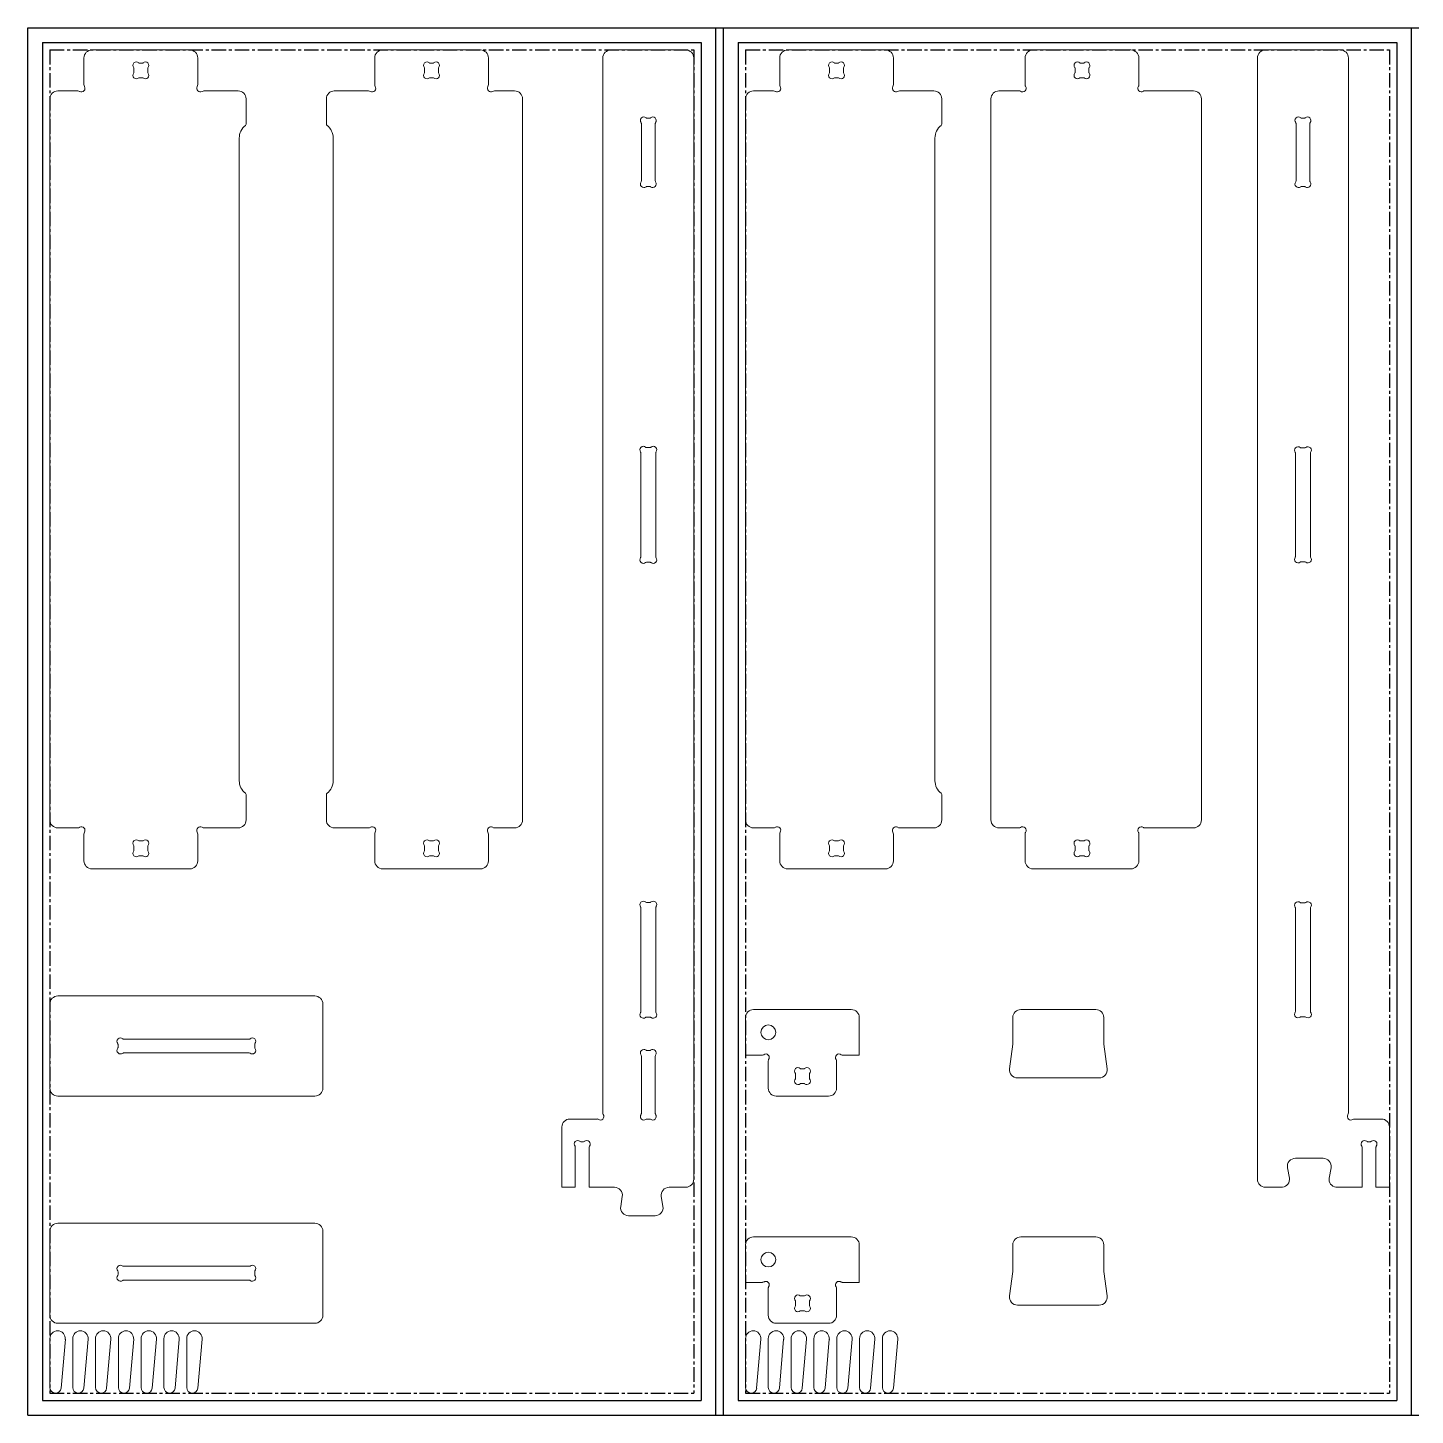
# Model space of a CAD drawing. Header units: millimetres. Extents: x 0 to 2440, y 0 to 1220.
# Drawn here: x 0 to 1220, y 0 to 1220 of the extents above; entities that cross this region are included whole.
import ezdxf

# ---------------------------------------------------------------- set-up
doc = ezdxf.new("R2010")
doc.units = ezdxf.units.MM
doc.linetypes.add('CENTERX2', pattern=[20.32, 12.7, -2.54, 2.54, -2.54])

msp = doc.modelspace()

# ---------------------------------------------------------------- linework, layer by layer
at = {"color": 7, "linetype": 'Continuous'}
for p, q in [((-0.1, 0), (-0.1, 1220)), ((-0.1, 1220), (605.1, 1220)), ((605.1, 0), (605.1, 1220)), ((611.6, 0), (611.6, 1220)), ((611.6, 1220), (1216.7, 1220)), ((1216.7, 0), (1216.7, 1220)), ((12.9, 1207), (592.1, 1207)), ((12.9, 1207), (12.9, 13)), ((592.1, 1207), (592.1, 13)), ((624.6, 1207), (1203.7, 1207)), ((624.6, 1207), (624.6, 13)), ((1203.7, 1207), (1203.7, 13)), ((12.9, 13), (592.1, 13)), ((624.6, 13), (1203.7, 13)), ((-0.1, 0), (12.9, 0)), ((12.9, 0), (592.1, 0)), ((592.1, 0), (605.1, 0)), ((611.6, 0), (624.6, 0)), ((624.6, 0), (1203.7, 0)), ((1203.7, 0), (1216.7, 0))]:
    msp.add_line(p, q, dxfattribs=at)
at = {"color": 7, "linetype": 'Continuous', "lineweight": 15}
for p, q in [((-0.1, 1220), (-0.1, 0)), ((605.1, 1220), (-0.1, 1220)), ((605.1, 0), (605.1, 1220)), ((611.6, 1220), (611.6, 0)), ((1216.7, 1220), (611.6, 1220)), ((1216.7, 0), (1216.7, 1220)), ((592.1, 1207), (12.9, 1207)), ((12.9, 1207), (12.9, 13)), ((142.4, 1200.5), (56.4, 1200.5)), ((312, 1200.5), (398, 1200.5)), ((578.6, 1200.5), (512.6, 1200.5)), ((592.1, 13), (592.1, 1207)), ((624.6, 1207), (624.6, 13)), ((1203.7, 1207), (624.6, 1207)), ((754.1, 1200.5), (668.1, 1200.5)), ((883.9, 1200.5), (969.9, 1200.5)), ((1088.2, 1200.5), (1154.2, 1200.5)), ((1203.7, 13), (1203.7, 1207)), ((49.4, 1193.5), (49.4, 1170)), ((93.3, 1184.5), (93.3, 1180.6)), ((101, 1189), (97.9, 1189)), ((105.5, 1180.6), (105.5, 1184.5)), ((149.4, 1170), (149.4, 1193.5)), ((305, 1170), (305, 1193.5)), ((348.9, 1180.6), (348.9, 1184.5)), ((353.5, 1189), (356.5, 1189)), ((361.1, 1184.5), (361.1, 1180.6)), ((405, 1193.5), (405, 1170)), ((505.6, 265.5), (505.6, 1193.5)), ((585.6, 207.5), (585.6, 1193.5)), ((661.1, 1193.5), (661.1, 1170)), ((705, 1184.5), (705, 1180.6)), ((712.6, 1189), (709.5, 1189)), ((717.2, 1180.6), (717.2, 1184.5)), ((761.1, 1170), (761.1, 1193.5)), ((876.9, 1169.5), (876.9, 1193.5)), ((920.8, 1180.6), (920.8, 1184.5)), ((925.4, 1189), (928.4, 1189)), ((933, 1184.5), (933, 1180.6)), ((976.9, 1193.5), (976.9, 1169.5)), ((1081.2, 207.5), (1081.2, 1193.5)), ((1161.2, 266), (1161.2, 1193.5)), ((97.9, 1176), (101, 1176)), ((356.5, 1176), (353.5, 1176)), ((709.5, 1176), (712.6, 1176)), ((928.4, 1176), (925.4, 1176)), ((44, 1164.5), (26.4, 1164.5)), ((184.9, 1164.5), (154.9, 1164.5)), ((269.5, 1164.5), (299.6, 1164.5)), ((410.4, 1164.5), (428, 1164.5)), ((655.6, 1164.5), (638.1, 1164.5)), ((796.6, 1164.5), (766.5, 1164.5)), ((853.9, 1164.5), (871.9, 1164.5)), ((981.8, 1164.5), (1024.9, 1164.5)), ((19.4, 1157.5), (19.4, 523.5)), ((191.9, 1135.3), (191.9, 1157.5)), ((262.5, 1135.3), (262.5, 1157.5)), ((435, 523.5), (435, 1157.5)), ((631.1, 1157.5), (631.1, 523.5)), ((803.6, 1135.3), (803.6, 1157.5)), ((846.9, 1157.5), (846.9, 523.5)), ((1031.9, 523.5), (1031.9, 1157.5)), ((539.5, 1085.3), (539.5, 1135.8)), ((544.3, 1140.6), (546.8, 1140.6)), ((551.7, 1135.8), (551.7, 1085.3)), ((1115.1, 1135.8), (1115.1, 1085.3)), ((1122.5, 1140.6), (1119.9, 1140.6)), ((1127.3, 1085.3), (1127.3, 1135.8)), ((185.9, 558), (185.9, 1123.1)), ((268.5, 1123.1), (268.5, 558)), ((797.6, 558), (797.6, 1123.1)), ((546.8, 1080.4), (544.3, 1080.4)), ((1119.9, 1080.4), (1122.5, 1080.4)), ((539.1, 754.9), (539.1, 846.2)), ((543.9, 851), (547.2, 851)), ((552.1, 846.2), (552.1, 754.9)), ((1114.7, 845.8), (1114.7, 755.3)), ((1122.9, 850.6), (1119.5, 850.6)), ((1127.7, 755.3), (1127.7, 845.8)), ((547.2, 750), (543.9, 750)), ((1119.5, 750.4), (1122.9, 750.4)), ((191.9, 545.8), (191.9, 523.5)), ((262.5, 545.8), (262.5, 523.5)), ((803.6, 545.8), (803.6, 523.5)), ((44, 516.5), (26.4, 516.5)), ((184.9, 516.5), (154.9, 516.5)), ((269.5, 516.5), (299.6, 516.5)), ((410.4, 516.5), (428, 516.5)), ((655.6, 516.5), (638.1, 516.5)), ((796.6, 516.5), (766.5, 516.5)), ((853.9, 516.5), (871.9, 516.5)), ((981.8, 516.5), (1024.9, 516.5)), ((49.4, 487.5), (49.4, 511.1)), ((93.3, 496.6), (93.3, 500.5)), ((97.9, 505), (101, 505)), ((105.5, 500.5), (105.5, 496.6)), ((149.4, 511.1), (149.4, 487.5)), ((305, 511.1), (305, 487.5)), ((348.9, 500.5), (348.9, 496.6)), ((356.5, 505), (353.5, 505)), ((361.1, 496.6), (361.1, 500.5)), ((405, 487.5), (405, 511.1)), ((661.1, 487.5), (661.1, 511.1)), ((705, 496.6), (705, 500.5)), ((709.5, 505), (712.6, 505)), ((717.2, 500.5), (717.2, 496.6)), ((761.1, 511.1), (761.1, 487.5)), ((876.9, 511.6), (876.9, 487.5)), ((920.8, 500.5), (920.8, 496.6)), ((928.4, 505), (925.4, 505)), ((933, 496.6), (933, 500.5)), ((976.9, 487.5), (976.9, 511.6)), ((101, 492), (97.9, 492)), ((353.5, 492), (356.5, 492)), ((712.6, 492), (709.5, 492)), ((925.4, 492), (928.4, 492)), ((142.4, 480.5), (56.4, 480.5)), ((312, 480.5), (398, 480.5)), ((754.1, 480.5), (668.1, 480.5)), ((883.9, 480.5), (969.9, 480.5)), ((539.1, 354.9), (539.1, 446.2)), ((543.9, 451), (547.2, 451)), ((552.1, 446.2), (552.1, 354.9)), ((1114.7, 445.8), (1114.7, 355.3)), ((1122.9, 450.6), (1119.5, 450.6)), ((1127.7, 355.3), (1127.7, 445.8)), ((252.4, 368.7), (26.4, 368.7)), ((19.4, 361.7), (19.4, 287.7)), ((259.4, 287.7), (259.4, 361.7)), ((724.1, 356.7), (638.1, 356.7)), ((939.1, 356.7), (873.1, 356.7)), ((547.2, 350), (543.9, 350)), ((631.1, 349.7), (631.1, 316.7)), ((731.1, 316.7), (731.1, 349.7)), ((866.1, 349.7), (866.1, 327.2)), ((946.1, 349.7), (946.1, 327.2)), ((1119.5, 350.4), (1122.9, 350.4)), ((194.7, 330.8), (84.2, 330.8)), ((79.3, 326), (79.3, 323.5)), ((84.2, 318.6), (194.7, 318.6)), ((199.5, 323.5), (199.5, 326)), ((544.3, 320.7), (546.8, 320.7)), ((866.1, 326.3), (863.2, 304.7)), ((946.2, 326.3), (949.1, 304.7)), ((539.5, 265.4), (539.5, 315.9)), ((551.7, 315.9), (551.7, 265.4)), ((631.1, 316.7), (646.1, 316.7)), ((651.1, 311.8), (651.1, 287.7)), ((711.1, 287.7), (711.1, 311.8)), ((716, 316.7), (731.1, 316.7)), ((675, 300.2), (675, 296.3)), ((682.6, 304.7), (679.5, 304.7)), ((687.2, 296.3), (687.2, 300.2)), ((870.1, 296.7), (942.1, 296.7)), ((26.4, 280.7), (252.4, 280.7)), ((658.1, 280.7), (704.1, 280.7)), ((679.5, 291.7), (682.6, 291.7)), ((500.6, 260.5), (476.6, 260.5)), ((546.8, 260.5), (544.3, 260.5)), ((1166.6, 260.5), (1190.2, 260.5)), ((469.6, 253.5), (469.6, 200.5)), ((1197.2, 253.5), (1197.2, 200.5)), ((481.4, 200.5), (481.4, 235.8)), ((486.2, 240.6), (488.7, 240.6)), ((493.6, 235.8), (493.6, 200.5)), ((1173.2, 235.8), (1173.2, 200.5)), ((1180.6, 240.6), (1178, 240.6)), ((1185.4, 200.5), (1185.4, 235.8)), ((1114.6, 226), (1138.9, 226)), ((1107.7, 217.7), (1109.3, 208.6)), ((1145.9, 217.7), (1144.3, 208.6)), ((481.4, 200.5), (469.6, 200.5)), ((515.8, 200.5), (493.6, 200.5)), ((578.6, 200.5), (563.9, 200.5)), ((1088.2, 200.5), (1103.3, 200.5)), ((1150.2, 200.5), (1173.2, 200.5)), ((1185.4, 200.5), (1197.2, 200.5)), ((522.7, 192.4), (521.3, 183.7)), ((557, 192.3), (558.5, 183.8)), ((551.6, 175.5), (528.2, 175.5)), ((19.4, 161.9), (19.4, 87.9)), ((252.4, 168.9), (26.4, 168.9)), ((259.4, 87.9), (259.4, 161.9)), ((631.1, 149.9), (631.1, 116.9)), ((724.1, 156.9), (638.1, 156.9)), ((731.1, 116.9), (731.1, 149.9)), ((866.1, 149.9), (866.1, 127.4)), ((939.1, 156.9), (873.1, 156.9)), ((946.1, 149.9), (946.1, 127.4)), ((79.3, 126.2), (79.3, 123.7)), ((194.7, 131), (84.2, 131)), ((199.5, 123.7), (199.5, 126.2)), ((866.1, 126.5), (863.2, 104.9)), ((946.2, 126.5), (949.1, 104.9)), ((84.2, 118.8), (194.7, 118.8)), ((631.1, 116.9), (646.1, 116.9)), ((651.1, 112), (651.1, 87.9)), ((711.1, 87.9), (711.1, 112)), ((716, 116.9), (731.1, 116.9)), ((675, 100.4), (675, 96.5)), ((682.6, 104.9), (679.5, 104.9)), ((687.2, 96.5), (687.2, 100.4)), ((679.5, 91.9), (682.6, 91.9)), ((870.1, 96.9), (942.1, 96.9)), ((26.4, 80.9), (252.4, 80.9)), ((658.1, 80.9), (704.1, 80.9)), ((19.4, 67.4), (19.4, 24.4)), ((29.2, 24), (33, 66.8)), ((39.5, 67.4), (39.5, 24.4)), ((49.3, 24), (53, 66.8)), ((59.5, 67.4), (59.5, 24.4)), ((69.3, 24), (73.1, 66.8)), ((79.6, 67.4), (79.6, 24.4)), ((89.4, 24), (93.1, 66.8)), ((99.6, 67.4), (99.6, 24.4)), ((109.4, 24), (113.2, 66.8)), ((119.7, 67.4), (119.7, 24.4)), ((129.5, 24), (133.2, 66.8)), ((139.7, 67.4), (139.7, 24.4)), ((149.5, 24), (153.3, 66.8)), ((631.1, 67.4), (631.1, 24.4)), ((640.8, 24), (644.6, 66.8)), ((651.1, 67.4), (651.1, 24.4)), ((660.9, 24), (664.6, 66.8)), ((671.2, 67.4), (671.2, 24.4)), ((680.9, 24), (684.7, 66.8)), ((691.2, 67.4), (691.2, 24.4)), ((701, 24), (704.7, 66.8)), ((711.3, 67.4), (711.3, 24.4)), ((721, 24), (724.8, 66.8)), ((731.3, 67.4), (731.3, 24.4)), ((741.1, 24), (744.8, 66.8)), ((751.4, 67.4), (751.4, 24.4)), ((761.1, 24), (764.9, 66.8)), ((12.9, 13), (592.1, 13)), ((624.6, 13), (1203.7, 13)), ((-0.1, 0), (605.1, 0)), ((611.6, 0), (1216.7, 0))]:
    msp.add_line(p, q, dxfattribs=at)
at = {"color": 7, "linetype": 'CENTERX2'}
for p, q in [((605.1, 1220), (611.6, 1220)), ((1216.7, 1220), (1223.2, 1220)), ((19.4, 1200.5), (585.6, 1200.5)), ((19.4, 1200.5), (19.4, 19.5)), ((585.6, 1200.5), (585.6, 19.5)), ((631.1, 1200.5), (1197.2, 1200.5)), ((631.1, 1200.5), (631.1, 19.5)), ((1197.2, 1200.5), (1197.2, 19.5)), ((19.4, 19.5), (585.6, 19.5)), ((631.1, 19.5), (1197.2, 19.5)), ((605.1, 0), (611.6, 0)), ((1216.7, 0), (1223.2, 0))]:
    msp.add_line(p, q, dxfattribs=at)
at = {"color": 7, "linetype": 'Continuous', "lineweight": 15}
for centre in [(651.1, 336.7), (651.1, 136.9)]:
    msp.add_circle(centre, 6.5, dxfattribs=at)
for centre, radius, start, end in [((56.4, 1193.5), 7, 90, 180), ((142.4, 1193.5), 7, 0, 90), ((312, 1193.5), 7, 90, 180), ((398, 1193.5), 7, 0, 90), ((512.6, 1193.5), 7, 90, 180), ((578.6, 1193.5), 7, 0, 90), ((668.1, 1193.5), 7, 90, 180), ((754.1, 1193.5), 7, 0, 90), ((883.9, 1193.5), 7, 90, 180), ((969.9, 1193.5), 7, 0, 90), ((1088.2, 1193.5), 7, 90, 180), ((1154.2, 1193.5), 7, 0, 90), ((95.5, 1186.9), 3.1, 48.399, 221.601), ((92.8, 1184.5), 0.5, 0, 41.601), ((97.9, 1189.5), 0.5, 228.399, 270), ((101, 1189.5), 0.5, 270, 311.601), ((103.3, 1186.9), 3.1, 318.399, 131.601), ((106, 1184.5), 0.5, 138.399, 180), ((351.1, 1186.9), 3.1, 48.399, 221.601), ((348.4, 1184.5), 0.5, 0, 41.601), ((353.5, 1189.5), 0.5, 228.399, 270), ((356.5, 1189.5), 0.5, 270, 311.601), ((358.9, 1186.9), 3.1, 318.399, 131.601), ((361.6, 1184.5), 0.5, 138.399, 180), ((707.2, 1186.9), 3.1, 48.399, 221.601), ((704.5, 1184.5), 0.5, 0, 41.601), ((709.5, 1189.5), 0.5, 228.399, 270), ((712.6, 1189.5), 0.5, 270, 311.601), ((715, 1186.9), 3.1, 318.399, 131.601), ((717.7, 1184.5), 0.5, 138.399, 180), ((923, 1186.9), 3.1, 48.399, 221.601), ((920.3, 1184.5), 0.5, 0, 41.601), ((925.4, 1189.5), 0.5, 228.399, 270), ((928.4, 1189.5), 0.5, 270, 311.601), ((930.8, 1186.9), 3.1, 318.399, 131.601), ((933.5, 1184.5), 0.5, 138.399, 180), ((95.5, 1178.2), 3.1, 138.399, 311.601), ((92.8, 1180.6), 0.5, 318.399, 0), ((97.9, 1175.5), 0.5, 90, 131.601), ((101, 1175.5), 0.5, 48.399, 90), ((103.3, 1178.2), 3.1, 228.399, 41.601), ((106, 1180.6), 0.5, 180, 221.601), ((351.1, 1178.2), 3.1, 138.399, 311.601), ((348.4, 1180.6), 0.5, 318.399, 0), ((353.5, 1175.5), 0.5, 90, 131.601), ((356.5, 1175.5), 0.5, 48.399, 90), ((358.9, 1178.2), 3.1, 228.399, 41.601), ((361.6, 1180.6), 0.5, 180, 221.601), ((707.2, 1178.2), 3.1, 138.399, 311.601), ((704.5, 1180.6), 0.5, 318.399, 0), ((709.5, 1175.5), 0.5, 90, 131.601), ((712.6, 1175.5), 0.5, 48.399, 90), ((715, 1178.2), 3.1, 228.399, 41.601), ((717.7, 1180.6), 0.5, 180, 221.601), ((923, 1178.2), 3.1, 138.399, 311.601), ((920.3, 1180.6), 0.5, 318.399, 0), ((925.4, 1175.5), 0.5, 90, 131.601), ((928.4, 1175.5), 0.5, 48.399, 90), ((930.8, 1178.2), 3.1, 228.399, 41.601), ((933.5, 1180.6), 0.5, 180, 221.601), ((26.4, 1157.5), 7, 90, 180), ((44, 1161.4), 3.1, 58.6003, 90), ((47.2, 1166.7), 3.1, 238.6003, 31.3997), ((52.5, 1170), 3.1, 180, 211.3997), ((151.6, 1166.7), 3.1, 148.6003, 301.3997), ((146.3, 1170), 3.1, 328.6003, 0), ((154.9, 1161.4), 3.1, 90, 121.3997), ((184.9, 1157.5), 7, 0, 90), ((269.5, 1157.5), 7, 90, 180), ((299.6, 1161.4), 3.1, 58.6003, 90), ((302.8, 1166.7), 3.1, 238.6003, 31.3997), ((308.1, 1170), 3.1, 180, 211.3997), ((407.2, 1166.7), 3.1, 148.6003, 301.3997), ((401.9, 1170), 3.1, 328.6003, 0), ((410.4, 1161.4), 3.1, 90, 121.3997), ((428, 1157.5), 7, 0, 90), ((638.1, 1157.5), 7, 90, 180), ((655.6, 1161.4), 3.1, 58.6003, 90), ((658.9, 1166.7), 3.1, 238.6003, 31.3997), ((664.2, 1170), 3.1, 180, 211.3997), ((763.3, 1166.7), 3.1, 148.6003, 301.3997), ((758, 1170), 3.1, 328.6003, 0), ((766.5, 1161.4), 3.1, 90, 121.3997), ((796.6, 1157.5), 7, 0, 90), ((853.9, 1157.5), 7, 90, 180), ((871.9, 1163), 1.55, 53.5849, 90), ((874.7, 1166.7), 3.1, 233.5849, 36.4151), ((878.4, 1169.5), 1.55, 180, 216.4151), ((979.1, 1166.7), 3.1, 143.5849, 306.4151), ((975.3, 1169.5), 1.55, 323.5849, 0), ((981.8, 1163), 1.55, 90, 126.4151), ((1024.9, 1157.5), 7, 0, 90), ((190.4, 1135.3), 1.55, 307.89, 0), ((264.1, 1135.3), 1.55, 180, 232.11), ((541.7, 1138.5), 3.1, 52.0777, 217.9223), ((538.3, 1135.8), 1.2, 0, 37.9223), ((544.3, 1141.8), 1.2, 232.0777, 270), ((546.8, 1141.8), 1.2, 270, 307.9223), ((549.5, 1138.5), 3.1, 322.0777, 127.9223), ((552.9, 1135.8), 1.2, 142.0777, 180), ((802, 1135.3), 1.55, 307.89, 0), ((1117.3, 1138.5), 3.1, 52.0777, 217.9223), ((1113.9, 1135.8), 1.2, 0, 37.9223), ((1119.9, 1141.8), 1.2, 232.0777, 270), ((1122.5, 1141.8), 1.2, 270, 307.9223), ((1125.1, 1138.5), 3.1, 322.0777, 127.9223), ((1128.5, 1135.8), 1.2, 142.0777, 180), ((199.9, 1123.1), 14, 127.89, 180), ((254.5, 1123.1), 14, 0, 52.11), ((811.6, 1123.1), 14, 127.89, 180), ((541.7, 1082.6), 3.1, 142.0777, 307.9223), ((538.3, 1085.3), 1.2, 322.0777, 0), ((544.3, 1079.2), 1.2, 90, 127.9223), ((546.8, 1079.2), 1.2, 52.0777, 90), ((549.5, 1082.6), 3.1, 232.0777, 37.9223), ((552.9, 1085.3), 1.2, 180, 217.9223), ((1117.3, 1082.6), 3.1, 142.0777, 307.9223), ((1113.9, 1085.3), 1.2, 322.0777, 0), ((1119.9, 1079.2), 1.2, 90, 127.9223), ((1122.5, 1079.2), 1.2, 52.0777, 90), ((1125.1, 1082.6), 3.1, 232.0777, 37.9223), ((1128.5, 1085.3), 1.2, 180, 217.9223), ((541.3, 848.9), 3.1, 52.0777, 217.9223), ((537.9, 846.2), 1.2, 0, 37.9223), ((543.9, 852.2), 1.2, 232.0777, 270), ((547.2, 852.2), 1.2, 270, 307.9223), ((549.9, 848.9), 3.1, 322.0777, 127.9223), ((553.3, 846.2), 1.2, 142.0777, 180), ((1116.9, 848.5), 3.1, 52.0777, 217.9223), ((1113.5, 845.8), 1.2, 0, 37.9223), ((1119.5, 851.8), 1.2, 232.0777, 270), ((1122.9, 851.8), 1.2, 270, 307.9223), ((1125.5, 848.5), 3.1, 322.0777, 127.9223), ((1128.9, 845.8), 1.2, 142.0777, 180), ((541.3, 752.2), 3.1, 142.0777, 307.9223), ((537.9, 754.9), 1.2, 322.0777, 0), ((543.9, 748.8), 1.2, 90, 127.9223), ((547.2, 748.8), 1.2, 52.0777, 90), ((549.9, 752.2), 3.1, 232.0777, 37.9223), ((553.3, 754.9), 1.2, 180, 217.9223), ((1116.9, 752.6), 3.1, 142.0777, 307.9223), ((1113.5, 755.3), 1.2, 322.0777, 0), ((1119.5, 749.2), 1.2, 90, 127.9223), ((1122.9, 749.2), 1.2, 52.0777, 90), ((1125.5, 752.6), 3.1, 232.0777, 37.9223), ((1128.9, 755.3), 1.2, 180, 217.9223), ((199.9, 558), 14, 180, 232.11), ((254.5, 558), 14, 307.89, 0), ((811.6, 558), 14, 180, 232.11), ((190.4, 545.8), 1.55, 0, 52.11), ((264.1, 545.8), 1.55, 127.89, 180), ((802, 545.8), 1.55, 0, 52.11), ((26.4, 523.5), 7, 180, 270), ((44, 519.6), 3.1, 270, 301.3997), ((47.2, 514.4), 3.1, 328.6003, 121.3997), ((52.5, 511.1), 3.1, 148.6003, 180), ((151.6, 514.4), 3.1, 58.6003, 211.3997), ((146.3, 511.1), 3.1, 0, 31.3997), ((154.9, 519.6), 3.1, 238.6003, 270), ((184.9, 523.5), 7, 270, 0), ((269.5, 523.5), 7, 180, 270), ((299.6, 519.6), 3.1, 270, 301.3997), ((302.8, 514.4), 3.1, 328.6003, 121.3997), ((308.1, 511.1), 3.1, 148.6003, 180), ((407.2, 514.4), 3.1, 58.6003, 211.3997), ((401.9, 511.1), 3.1, 0, 31.3997), ((410.4, 519.6), 3.1, 238.6003, 270), ((428, 523.5), 7, 270, 0), ((638.1, 523.5), 7, 180, 270), ((655.6, 519.6), 3.1, 270, 301.3997), ((658.9, 514.4), 3.1, 328.6003, 121.3997), ((664.2, 511.1), 3.1, 148.6003, 180), ((763.3, 514.4), 3.1, 58.6003, 211.3997), ((758, 511.1), 3.1, 0, 31.3997), ((766.5, 519.6), 3.1, 238.6003, 270), ((796.6, 523.5), 7, 270, 0), ((853.9, 523.5), 7, 180, 270), ((871.9, 518.1), 1.55, 270, 306.4151), ((874.7, 514.4), 3.1, 323.5849, 126.4151), ((878.4, 511.6), 1.55, 143.5849, 180), ((979.1, 514.4), 3.1, 53.5849, 216.4151), ((975.3, 511.6), 1.55, 0, 36.4151), ((981.8, 518.1), 1.55, 233.5849, 270), ((1024.9, 523.5), 7, 270, 0), ((95.5, 502.9), 3.1, 48.399, 221.601), ((92.8, 500.5), 0.5, 0, 41.601), ((97.9, 505.5), 0.5, 228.399, 270), ((101, 505.5), 0.5, 270, 311.601), ((103.3, 502.9), 3.1, 318.399, 131.601), ((106, 500.5), 0.5, 138.399, 180), ((351.1, 502.9), 3.1, 48.399, 221.601), ((348.4, 500.5), 0.5, 0, 41.601), ((353.5, 505.5), 0.5, 228.399, 270), ((356.5, 505.5), 0.5, 270, 311.601), ((358.9, 502.9), 3.1, 318.399, 131.601), ((361.6, 500.5), 0.5, 138.399, 180), ((707.2, 502.9), 3.1, 48.399, 221.601), ((704.5, 500.5), 0.5, 0, 41.601), ((709.5, 505.5), 0.5, 228.399, 270), ((712.6, 505.5), 0.5, 270, 311.601), ((715, 502.9), 3.1, 318.399, 131.601), ((717.7, 500.5), 0.5, 138.399, 180), ((923, 502.9), 3.1, 48.399, 221.601), ((920.3, 500.5), 0.5, 0, 41.601), ((925.4, 505.5), 0.5, 228.399, 270), ((928.4, 505.5), 0.5, 270, 311.601), ((930.8, 502.9), 3.1, 318.399, 131.601), ((933.5, 500.5), 0.5, 138.399, 180), ((95.5, 494.2), 3.1, 138.399, 311.601), ((92.8, 496.6), 0.5, 318.399, 0), ((97.9, 491.5), 0.5, 90, 131.601), ((101, 491.5), 0.5, 48.399, 90), ((103.3, 494.2), 3.1, 228.399, 41.601), ((106, 496.6), 0.5, 180, 221.601), ((351.1, 494.2), 3.1, 138.399, 311.601), ((348.4, 496.6), 0.5, 318.399, 0), ((353.5, 491.5), 0.5, 90, 131.601), ((356.5, 491.5), 0.5, 48.399, 90), ((358.9, 494.2), 3.1, 228.399, 41.601), ((361.6, 496.6), 0.5, 180, 221.601), ((707.2, 494.2), 3.1, 138.399, 311.601), ((704.5, 496.6), 0.5, 318.399, 0), ((709.5, 491.5), 0.5, 90, 131.601), ((712.6, 491.5), 0.5, 48.399, 90), ((715, 494.2), 3.1, 228.399, 41.601), ((717.7, 496.6), 0.5, 180, 221.601), ((923, 494.2), 3.1, 138.399, 311.601), ((920.3, 496.6), 0.5, 318.399, 0), ((925.4, 491.5), 0.5, 90, 131.601), ((928.4, 491.5), 0.5, 48.399, 90), ((930.8, 494.2), 3.1, 228.399, 41.601), ((933.5, 496.6), 0.5, 180, 221.601), ((56.4, 487.5), 7, 180, 270), ((142.4, 487.5), 7, 270, 0), ((312, 487.5), 7, 180, 270), ((398, 487.5), 7, 270, 0), ((668.1, 487.5), 7, 180, 270), ((754.1, 487.5), 7, 270, 0), ((883.9, 487.5), 7, 180, 270), ((969.9, 487.5), 7, 270, 0), ((541.3, 448.9), 3.1, 52.0777, 217.9223), ((549.9, 448.9), 3.1, 322.0777, 127.9223), ((1116.9, 448.5), 3.1, 52.0777, 217.9223), ((1125.5, 448.5), 3.1, 322.0777, 127.9223), ((537.9, 446.2), 1.2, 0, 37.9223), ((543.9, 452.2), 1.2, 232.0777, 270), ((547.2, 452.2), 1.2, 270, 307.9223), ((553.3, 446.2), 1.2, 142.0777, 180), ((1113.5, 445.8), 1.2, 0, 37.9223), ((1119.5, 451.8), 1.2, 232.0777, 270), ((1122.9, 451.8), 1.2, 270, 307.9223), ((1128.9, 445.8), 1.2, 142.0777, 180), ((26.4, 361.7), 7, 90, 180), ((252.4, 361.7), 7, 0, 90), ((541.3, 352.2), 3.1, 142.0777, 307.9223), ((537.9, 354.9), 1.2, 322.0777, 0), ((549.9, 352.2), 3.1, 232.0777, 37.9223), ((553.3, 354.9), 1.2, 180, 217.9223), ((638.1, 349.7), 7, 90, 180), ((724.1, 349.7), 7, 0, 90), ((873.1, 349.7), 7, 90, 180), ((939.1, 349.7), 7, 0, 90), ((1116.9, 352.6), 3.1, 142.0777, 307.9223), ((1113.5, 355.3), 1.2, 322.0777, 0), ((1125.5, 352.6), 3.1, 232.0777, 37.9223), ((1128.9, 355.3), 1.2, 180, 217.9223), ((543.9, 348.8), 1.2, 90, 127.9223), ((547.2, 348.8), 1.2, 52.0777, 90), ((1119.5, 349.2), 1.2, 90, 127.9223), ((1122.9, 349.2), 1.2, 52.0777, 90), ((81.5, 328.7), 3.1, 52.0777, 217.9223), ((84.2, 332), 1.2, 232.0777, 270), ((194.7, 332), 1.2, 270, 307.9223), ((197.3, 328.7), 3.1, 322.0777, 127.9223), ((81.5, 320.8), 3.1, 142.0777, 307.9223), ((78.1, 326), 1.2, 0, 37.9223), ((78.1, 323.5), 1.2, 322.0777, 0), ((84.2, 317.4), 1.2, 90, 127.9223), ((194.7, 317.4), 1.2, 52.0777, 90), ((197.3, 320.8), 3.1, 232.0777, 37.9223), ((200.7, 326), 1.2, 142.0777, 180), ((200.7, 323.5), 1.2, 180, 217.9223), ((541.7, 318.6), 3.1, 52.0777, 217.9223), ((544.3, 321.9), 1.2, 232.0777, 270), ((546.8, 321.9), 1.2, 270, 307.9223), ((549.5, 318.6), 3.1, 322.0777, 127.9223), ((648.9, 314.6), 3.1, 323.5849, 126.4151), ((713.3, 314.6), 3.1, 53.5849, 216.4151), ((859.1, 327.2), 7, 352.4054, 0), ((953.1, 327.2), 7, 180, 187.5946), ((538.3, 315.9), 1.2, 0, 37.9223), ((552.9, 315.9), 1.2, 142.0777, 180), ((646.1, 318.3), 1.55, 270, 306.4151), ((652.6, 311.8), 1.55, 143.5849, 180), ((677.2, 302.6), 3.1, 48.399, 221.601), ((685, 302.6), 3.1, 318.399, 131.601), ((709.5, 311.8), 1.55, 0, 36.4151), ((716, 318.3), 1.55, 233.5849, 270), ((677.2, 293.9), 3.1, 138.399, 311.601), ((674.5, 300.2), 0.5, 0, 41.601), ((674.5, 296.3), 0.5, 318.399, 0), ((679.5, 305.2), 0.5, 228.399, 270), ((682.6, 305.2), 0.5, 270, 311.601), ((685, 293.9), 3.1, 228.399, 41.601), ((687.7, 300.2), 0.5, 138.399, 180), ((687.7, 296.3), 0.5, 180, 221.601), ((870.1, 303.7), 7, 172.4054, 270), ((942.1, 303.7), 7, 270, 7.5946), ((26.4, 287.7), 7, 180, 270), ((252.4, 287.7), 7, 270, 0), ((658.1, 287.7), 7, 180, 270), ((679.5, 291.2), 0.5, 90, 131.601), ((682.6, 291.2), 0.5, 48.399, 90), ((704.1, 287.7), 7, 270, 0), ((476.6, 253.5), 7, 90, 180), ((500.6, 259), 1.55, 53.5849, 90), ((503.4, 262.7), 3.1, 233.5849, 36.4151), ((507.1, 265.5), 1.55, 180, 216.4151), ((541.7, 262.7), 3.1, 142.0777, 307.9223), ((538.3, 265.4), 1.2, 322.0777, 0), ((544.3, 259.3), 1.2, 90, 127.9223), ((546.8, 259.3), 1.2, 52.0777, 90), ((549.5, 262.7), 3.1, 232.0777, 37.9223), ((552.9, 265.4), 1.2, 180, 217.9223), ((1163.4, 262.7), 3.1, 148.6003, 301.3997), ((1158.1, 266), 3.1, 328.6003, 0), ((1166.6, 257.4), 3.1, 90, 121.3997), ((1190.2, 253.5), 7, 0, 90), ((483.6, 238.5), 3.1, 52.0777, 217.9223), ((480.2, 235.8), 1.2, 0, 37.9223), ((486.2, 241.8), 1.2, 232.0777, 270), ((488.7, 241.8), 1.2, 270, 307.9223), ((491.4, 238.5), 3.1, 322.0777, 127.9223), ((494.8, 235.8), 1.2, 142.0777, 180), ((1175.4, 238.5), 3.1, 52.0777, 217.9223), ((1172, 235.8), 1.2, 0, 37.9223), ((1178, 241.8), 1.2, 232.0777, 270), ((1180.6, 241.8), 1.2, 270, 307.9223), ((1183.2, 238.5), 3.1, 322.0777, 127.9223), ((1186.6, 235.8), 1.2, 142.0777, 180), ((1114.6, 218.9), 7.1, 90, 190), ((1138.9, 218.9), 7.1, 350, 90), ((578.6, 207.5), 7, 270, 0), ((1088.2, 207.5), 7, 180, 270), ((1102.5, 207.4), 6.9, 277.1251, 10), ((1151.1, 207.4), 6.9, 170, 262.8749), ((515.8, 193.5), 7, 350.9097, 90), ((563.9, 193.5), 7, 90, 190), ((528.2, 182.5), 7, 170.9097, 270), ((551.6, 182.5), 7, 270, 10), ((26.4, 161.9), 7, 90, 180), ((252.4, 161.9), 7, 0, 90), ((638.1, 149.9), 7, 90, 180), ((724.1, 149.9), 7, 0, 90), ((873.1, 149.9), 7, 90, 180), ((939.1, 149.9), 7, 0, 90), ((81.5, 128.8), 3.1, 52.0777, 217.9223), ((81.5, 121), 3.1, 142.0777, 307.9223), ((78.1, 126.2), 1.2, 0, 37.9223), ((78.1, 123.7), 1.2, 322.0777, 0), ((84.2, 132.2), 1.2, 232.0777, 270), ((194.7, 132.2), 1.2, 270, 307.9223), ((197.3, 128.8), 3.1, 322.0777, 127.9223), ((197.3, 121), 3.1, 232.0777, 37.9223), ((200.7, 126.2), 1.2, 142.0777, 180), ((200.7, 123.7), 1.2, 180, 217.9223), ((859.1, 127.4), 7, 352.4054, 0), ((953.1, 127.4), 7, 180, 187.5946), ((84.2, 117.6), 1.2, 90, 127.9223), ((194.7, 117.6), 1.2, 52.0777, 90), ((646.1, 118.5), 1.55, 270, 306.4151), ((648.9, 114.7), 3.1, 323.5849, 126.4151), ((652.6, 112), 1.55, 143.5849, 180), ((713.3, 114.7), 3.1, 53.5849, 216.4151), ((709.5, 112), 1.55, 0, 36.4151), ((716, 118.5), 1.55, 233.5849, 270), ((677.2, 102.7), 3.1, 48.399, 221.601), ((674.5, 100.4), 0.5, 0, 41.601), ((679.5, 105.4), 0.5, 228.399, 270), ((682.6, 105.4), 0.5, 270, 311.601), ((685, 102.7), 3.1, 318.399, 131.601), ((687.7, 100.4), 0.5, 138.399, 180), ((870.1, 103.9), 7, 172.4054, 270), ((942.1, 103.9), 7, 270, 7.5946), ((26.4, 87.9), 7, 180, 270), ((252.4, 87.9), 7, 270, 0), ((658.1, 87.9), 7, 180, 270), ((677.2, 94.1), 3.1, 138.399, 311.601), ((674.5, 96.5), 0.5, 318.399, 0), ((679.5, 91.4), 0.5, 90, 131.601), ((682.6, 91.4), 0.5, 48.399, 90), ((685, 94.1), 3.1, 228.399, 41.601), ((687.7, 96.5), 0.5, 180, 221.601), ((704.1, 87.9), 7, 270, 0), ((26.4, 67.4), 7, 91.8499, 180), ((26, 67.4), 7, 355, 88.1501), ((46.5, 67.4), 7, 91.8499, 180), ((46, 67.4), 7, 355, 88.1501), ((66.5, 67.4), 7, 91.8499, 180), ((66.1, 67.4), 7, 355, 88.1501), ((86.6, 67.4), 7, 91.8499, 180), ((86.1, 67.4), 7, 355, 88.1501), ((106.6, 67.4), 7, 91.8499, 180), ((106.2, 67.4), 7, 355, 88.1501), ((126.7, 67.4), 7, 91.8499, 180), ((126.2, 67.4), 7, 355, 88.1501), ((146.7, 67.4), 7, 91.8499, 180), ((146.3, 67.4), 7, 355, 88.1501), ((638.1, 67.4), 7, 91.8499, 180), ((637.6, 67.4), 7, 355, 88.1501), ((658.1, 67.4), 7, 91.8499, 180), ((657.7, 67.4), 7, 355, 88.1501), ((678.2, 67.4), 7, 91.8499, 180), ((677.7, 67.4), 7, 355, 88.1501), ((698.2, 67.4), 7, 91.8499, 180), ((697.8, 67.4), 7, 355, 88.1501), ((718.3, 67.4), 7, 91.8499, 180), ((717.8, 67.4), 7, 355, 88.1501), ((738.3, 67.4), 7, 91.8499, 180), ((737.9, 67.4), 7, 355, 88.1501), ((758.4, 67.4), 7, 91.8499, 180), ((757.9, 67.4), 7, 355, 88.1501), ((24.3, 24.4), 4.9, 180, 355), ((44.4, 24.4), 4.9, 180, 355), ((64.4, 24.4), 4.9, 180, 355), ((84.5, 24.4), 4.9, 180, 355), ((104.5, 24.4), 4.9, 180, 355), ((124.6, 24.4), 4.9, 180, 355), ((144.6, 24.4), 4.9, 180, 355), ((636, 24.4), 4.9, 180, 355), ((656, 24.4), 4.9, 180, 355), ((676.1, 24.4), 4.9, 180, 355), ((696.1, 24.4), 4.9, 180, 355), ((716.2, 24.4), 4.9, 180, 355), ((736.2, 24.4), 4.9, 180, 355), ((756.3, 24.4), 4.9, 180, 355)]:
    msp.add_arc(centre, radius, start, end, dxfattribs=at)

doc.saveas('drawing.dxf')
